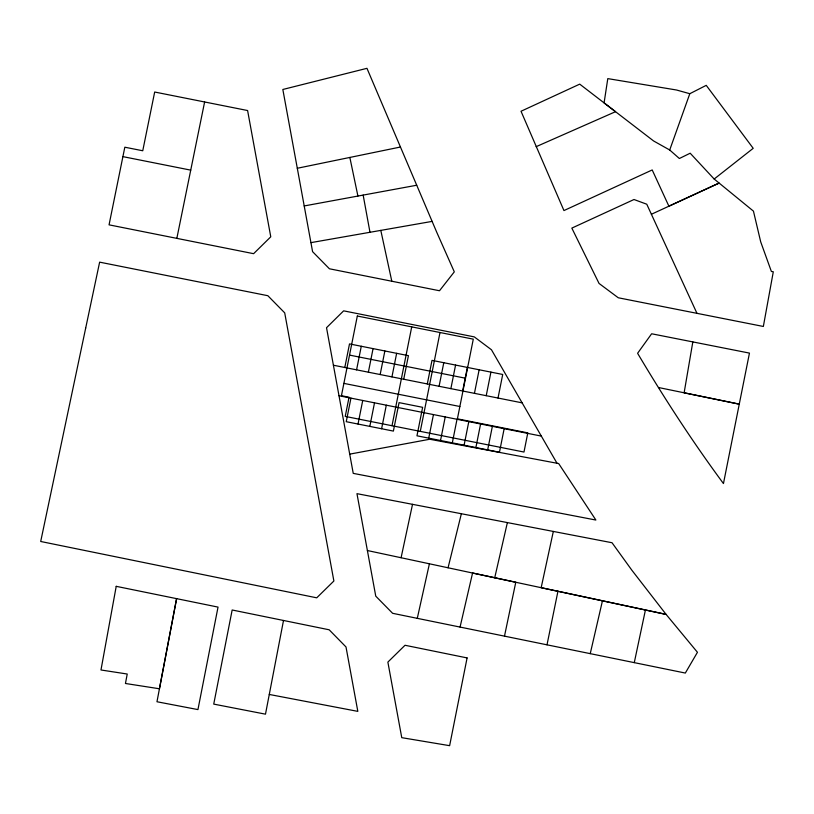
<?xml version="1.0" encoding="UTF-8"?>
<svg xmlns="http://www.w3.org/2000/svg" width="814" height="814" viewBox="0 0 814 814"><rect width="100%" height="100%" fill="white"/><g stroke="black" fill="none" stroke-linecap="round" stroke-linejoin="round"><path stroke-width="1.22" d="M692.826 341.9L684.126 392.806L739.265 404.151L723.453 483.567C692.531 441.707 664.153 398.026 637.596 353.286L651.638 333.771L749.46 353.103L739.265 404.151L658.506 387.515M283.506 620.471L265.486 714.163L213.736 704.11L232.163 609.991L329.171 629.792L346.001 646.957L357.824 711.375L269.281 694.454M344.8 367.49L349.501 343.915L408.425 355.667L403.724 379.243M350.946 398.127L346.245 421.693L393.386 431.094L399.064 402.625L422.639 407.326L416.961 435.795L499.46 452.248L504.161 428.683M356.583 369.841L361.284 346.265M358.028 424.043L362.729 400.478M368.376 372.191L373.066 348.616M369.821 426.394L374.511 402.828M380.158 374.542L384.859 350.966M381.603 428.744L386.304 405.179M391.941 376.892L396.642 353.317M392.012 425.722L411.721 326.872M427.299 383.943L432 360.368L502.716 374.471L498.015 398.046M420.289 431.369L440.008 332.509M428.744 438.146L433.445 414.58M439.082 386.294L443.783 362.718M440.527 440.496L445.227 416.931M450.875 388.644L455.575 365.069M452.319 442.847L457.02 419.281M462.657 390.995L467.358 367.419M464.102 445.197L468.803 421.632M474.44 393.345L479.141 369.77M475.885 447.547L480.586 423.982M486.223 395.696L490.923 372.12M487.667 449.898L492.368 426.333M122.904 156.634L124.827 147.202L142.755 150.763L154.68 92.023L247.598 110.531L270.767 236.813L253.602 253.683L109.056 224.847L122.904 156.634L190.73 170.136M176.842 238.349L204.619 101.974M547.008 644.82L557.946 591.269M504.487 636.141L515.781 582.244L472.578 573.005L460.063 627.075M634.279 662.627L645.431 609.991L367.389 550.529M401.088 557.732L412.525 504.334L612.026 542.735L631.878 570.238L666.106 614.407L697.445 652.289L685.327 673.056L392.623 613.308L375.753 596.143L356.959 493.66L412.525 504.334M553.327 531.44L541.168 587.688L666.106 614.407L645.431 609.991M417.287 618.335L429.405 563.797M494.729 577.736L507.376 522.598M590.242 653.642L602.452 600.803M448.056 567.785L461.365 513.746M669.708 150L689.804 93.712L706.237 85.348L753.204 148.321L714.173 179.029L690.18 153.215L679.375 158.506L669.708 150L653.601 140.964L604.09 102.89L607.793 78.612L676.536 90.008L689.804 93.712M651.393 214.265L719.128 183.069L753.449 211.141L760.703 241.86L771.377 271.469L773.3 271.764L763.349 326.465L618.274 297.771L599.043 283.445L571.835 228.113L633.994 199.511L646.774 204.222L696.967 313.339M536.121 146.683L615.526 111.691L579.721 84.137L521.021 111.253L563.949 210.572L652.207 169.953L668.894 206.196L719.128 183.069L714.173 179.029M297.303 168.264L282.834 89.479L366.961 68.325L436.803 232.397L454.304 271.856L439.499 290.751L329.416 268.783L312.586 251.668L297.303 168.264L400.457 147.019M349.705 454.141L429.741 439.245L558.669 463.563L595.889 520.044L353.235 473.372L326.526 327.716L343.64 310.846L474.297 336.894L491.473 349.776L557.01 463.247M304.171 205.952L416.717 185.236M310.958 242.633L432.142 221.388M349.532 355.097L465.506 378.225M333.404 365.221L522.12 402.849M343.895 383.384L459.859 406.501M339 395.746L541.32 436.09M380.799 230.372L391.809 281.237M349.847 157.448L357.916 196.052M363.156 195.085L369.983 232.275M116.219 586.334L100.977 669.983L127.228 674.023L125.448 683.485L159.452 688.776L176.597 598.646L116.219 586.334M176.597 598.646L156.97 701.749L197.944 709.594L218.03 607.102L176.597 598.646M467.094 657.916L449.633 745.675L401.76 737.667L387.871 662.097L405.026 645.268L467.094 657.916M357.326 316.025L341.432 395.706L349.053 397.222L345.228 416.402L523.982 452.045L527.808 432.875L457.407 418.834L473.29 339.153L357.326 316.025M85.694 328.052L40.7 541.483L316.727 597.822L333.882 581.003L284.707 312.861L267.837 295.706L99.634 262.149L85.694 328.052"/></g></svg>
